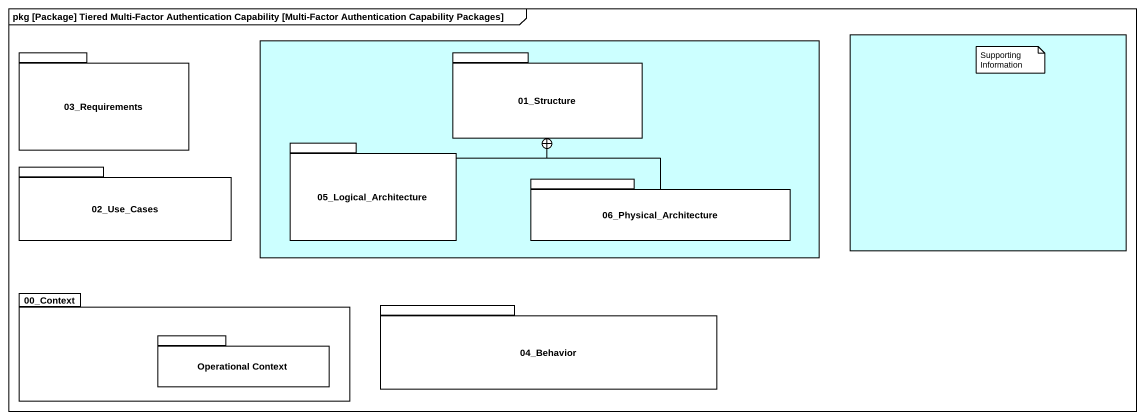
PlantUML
@startuml
mainframe pkg [Package] Tiered Multi-Factor Authentication Capability [Multi-Factor Authentication Capability Packages]
package "03_Requirements" as p03_Requirements {
}
rectangle " " as rectangle1 #CCFFFF {
  package "01_Structure" as p01_Structure {
  }
  package "05_Logical_Architecture" as p05_Logical_Architecture {
  }
  package "06_Physical_Architecture" as p06_Physical_Architecture {
  }
}
rectangle " " as rectangle2 #CCFFFF
package "02_Use_Cases" as p02_Use_Cases {
}
package "00_Context" as p00_Context {
  package "Operational Context" as Operational_Context {
  }
}
package "04_Behavior" as p04_Behavior {
}
p05_Logical_Architecture -right-+ p01_Structure
p06_Physical_Architecture -up-+ p01_Structure
note as N1
  Supporting Information
end note
@enduml
